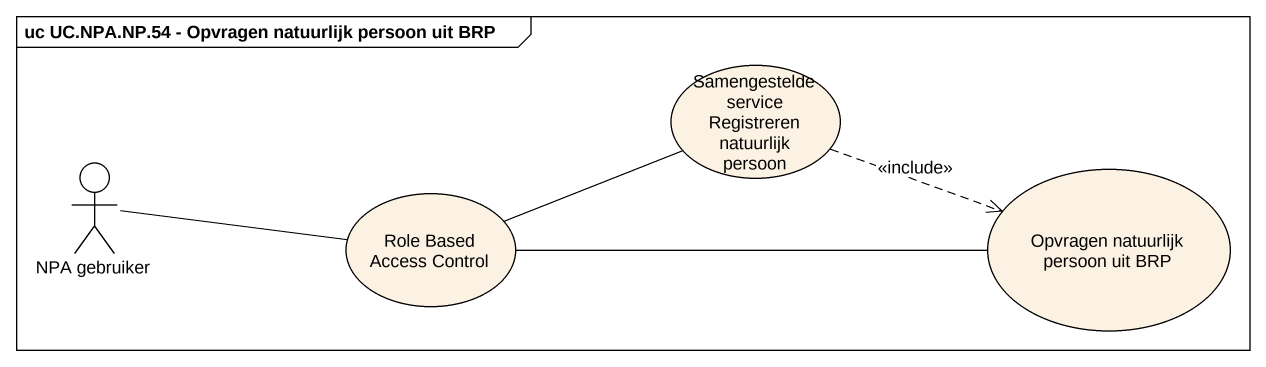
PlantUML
@startuml
mainframe uc UC.NPA.NP.54 - Opvragen natuurlijk persoon uit BRP
usecase "Samengestelde service Registreren natuurlijk persoon" as Samengestelde_service
actor "NPA gebruiker" as NPA_gebruiker
usecase "Role Based Access Control" as Role_Based_Access_Control
usecase "Opvragen natuurlijk persoon uit BRP" as Opvragen_natuurlijk_persoon
Samengestelde_service .right.> Opvragen_natuurlijk_persoon : <<include>>
NPA_gebruiker -right- Role_Based_Access_Control
Role_Based_Access_Control -right- Samengestelde_service
Role_Based_Access_Control -right- Opvragen_natuurlijk_persoon
@enduml
